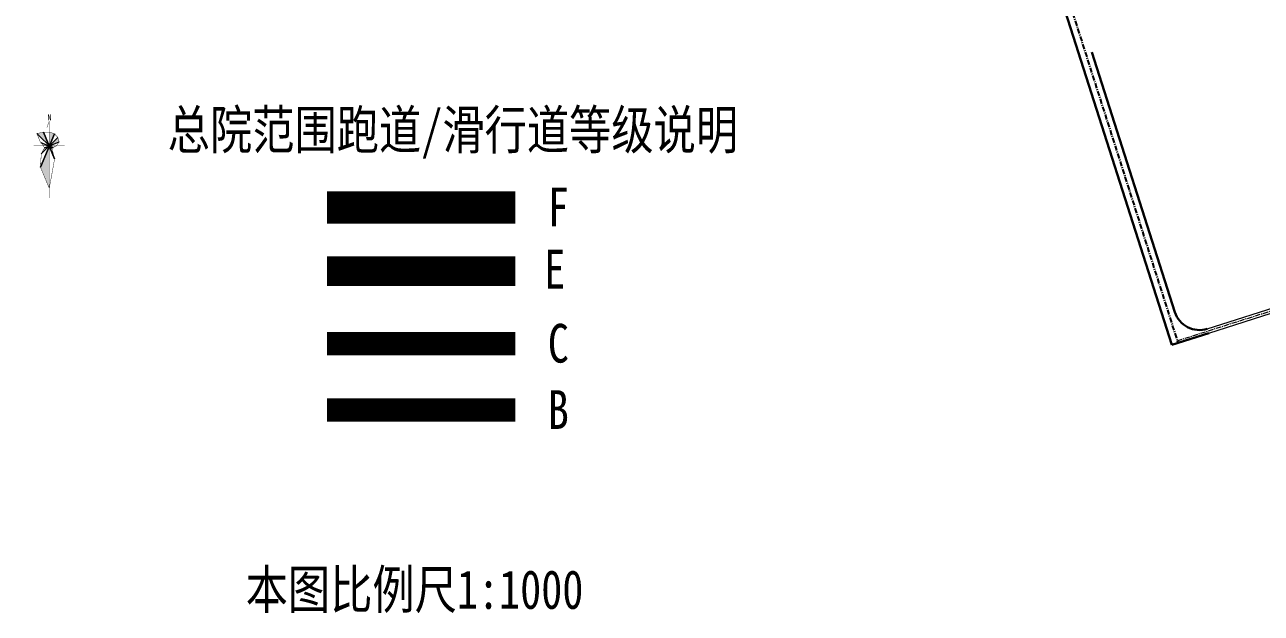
# Model space of a CAD drawing. Header units: millimetres. Extents: x 7502 to 11404, y 5706 to 12222.
# Drawn here: x 9869 to 10827, y 6847 to 7303 of the extents above; entities that cross this region are included whole.
import ezdxf
from ezdxf.enums import TextEntityAlignment as Align

# ---------------------------------------------------------------- set-up
doc = ezdxf.new("R2010")
doc.units = ezdxf.units.MM
doc.header["$LTSCALE"] = 0.5
doc.linetypes.add('CENTER', pattern=[50.8, 31.75, -6.35, 6.35, -6.35])
doc.linetypes.add('HIDDEN', pattern=[0.375, 0.25, -0.125])
doc.layers.add('compass', color=7, linetype='Continuous', lineweight=9)
for name, color, linetype in [('MapLayer_ServiceRoads', 6, 'Continuous'), ('MapLayer_Text', 7, 'Continuous'), ('MapLayer_WcRoads', 6, 'Continuous')]:
    doc.layers.add(name, color=color, linetype=linetype)
doc.styles.add('\\M+5BADA\\M+5CCE5', font='simhei.ttf', dxfattribs={"width": 0.8})

# ---------------------------------------------------------------- blocks, each defined once
blk = doc.blocks.new('\\M+5D6B8\\M+5B1B1\\M+5D5EB')
at = {"layer": 'compass'}
h = blk.add_hatch(color=256, dxfattribs=at)
h.paths.add_polyline_path([(3657.9, -1802.5), (3652.8, -1809.5), (3674.1, -1816.3)])
h.paths.add_polyline_path([(3672.7, -1799), (3665.2, -1799), (3674.1, -1816.3)])
h.paths.add_polyline_path([(3674.1, -1816.3), (3678.5, -1811.1), (3677.6, -1805.4)])
h.paths.add_polyline_path([(3674.1, -1816.3), (3696.6, -1814.4), (3679.7, -1813.4)])
h.paths.add_polyline_path([(3674.1, -1816.3), (3702.5, -1840.3), (3739.3, -1837.1)])
h.paths.add_polyline_path([(3674.8, -1824.8), (3682.5, -1832.5), (3674.1, -1816.3)])
h.paths.add_polyline_path([(3674.1, -1816.3), (3664.6, -1827.5), (3671.3, -1825.1)], flags=17)
h.paths.add_polyline_path([(3674.1, -1816.3), (3650.1, -1818.3), (3649.1, -1829.2)])
at = {"layer": 'compass', "const_width": 0.64}
for points in [[(3666.5, -1840.1), (3681.7, -1792.4)], [(3754.1, -1841.8), (3636, -1804.1), (3644.4, -1810.8)], [(3739.3, -1837.1), (3708.2, -1820.5), (3696.6, -1814.4), (3679.7, -1813.4), (3678.5, -1811.1), (3677.6, -1805.4), (3672.7, -1799), (3665.2, -1799), (3657.9, -1802.5), (3652.8, -1809.5), (3650.1, -1818.3), (3649.1, -1829.2), (3662.3, -1828.3), (3671.3, -1825.1), (3674.8, -1824.8), (3682.5, -1832.5), (3702.5, -1840.3), (3739.3, -1837.1)]]:
    blk.add_lwpolyline(points, dxfattribs=at)
at = {"layer": 'compass'}
for points in [[(3649.1, -1829.2), (3679.7, -1813.4)], [(3679.7, -1813.4), (3649.1, -1829.2)], [(3650.1, -1818.3), (3696.6, -1814.4)], [(3696.6, -1814.4), (3650.1, -1818.3)], [(3702.5, -1840.3), (3657.9, -1802.5)], [(3657.9, -1802.5), (3702.5, -1840.3)], [(3664.6, -1827.5), (3678.5, -1811.1)], [(3682.5, -1832.5), (3665.2, -1799)], [(3665.2, -1799), (3682.5, -1832.5)], [(3674.8, -1824.8), (3672.7, -1799)]]:
    blk.add_lwpolyline(points, dxfattribs=at)
at = {"layer": 'compass', "style": '\\M+5BADA\\M+5CCE5', "width": 0.8}
blk.add_text('N', height=10, rotation=72.3, dxfattribs=at).set_placement((3634.1, -1806.6))

msp = doc.modelspace()

# ---------------------------------------------------------------- linework, layer by layer
at = {"layer": 'MapLayer_ServiceRoads', "linetype": 'CENTER', "ltscale": 0.25}
msp.add_line((10523.04, 7807.94), (10762.92, 7056.29), dxfattribs=at)
at = {"layer": 'MapLayer_ServiceRoads', "lineweight": 30, "ltscale": 0.25}
for p, q in [((10656.82, 7372.3), (10758.15, 7054.77)), ((10696.29, 7281.5), (10760.54, 7080.2)), ((10758.15, 7054.77), (10786.73, 7063.89))]:
    msp.add_line(p, q, dxfattribs=at)
msp.add_arc((10779.59, 7086.28), 20, 197.7, 287.7, dxfattribs=at)
at = {"layer": 'MapLayer_Text', "color": 8, "lineweight": -2, "const_width": 25}
msp.add_lwpolyline([(10103.76, 7161.27), (10249.6, 7161.27)], dxfattribs=at)
at = {"layer": 'MapLayer_Text', "color": 6, "lineweight": -2, "const_width": 23}
msp.add_lwpolyline([(10103.76, 7111.95), (10249.6, 7111.95)], dxfattribs=at)
at = {"layer": 'MapLayer_Text', "color": 4, "lineweight": -2, "const_width": 18}
msp.add_lwpolyline([(10103.76, 7055.68), (10249.6, 7055.68)], dxfattribs=at)
at = {"layer": 'MapLayer_Text', "color": 3, "lineweight": -2, "const_width": 18}
msp.add_lwpolyline([(10103.76, 7004.28), (10249.6, 7004.28)], dxfattribs=at)
at = {"layer": 'MapLayer_WcRoads', "linetype": 'CENTER', "lineweight": 0, "ltscale": 0.25}
msp.add_line((10762.39, 7057.96), (10951.25, 7118.24), dxfattribs=at)
at = {"layer": 'MapLayer_WcRoads', "lineweight": 0, "ltscale": 0.25}
for p, q in [((10785.67, 7067.23), (10930, 7113.29)), ((10786.73, 7063.89), (10931.06, 7109.96))]:
    msp.add_line(p, q, dxfattribs=at)

# ---------------------------------------------------------------- block references
at = {"layer": 'compass', "xscale": 0.4800000000000001, "yscale": 0.4800000000000001, "zscale": 0.4800000000000001, "rotation": 287.7000000019834}
msp.add_blockref('\\M+5D6B8\\M+5B1B1\\M+5D5EB', (10182.87, 9154.1), dxfattribs=at)

# ---------------------------------------------------------------- texts
at = {"layer": 'MapLayer_Text', "color": 0, "linetype": 'HIDDEN', "style": '\\M+5BADA\\M+5CCE5', "width": 0.8}
for s, p in [('\\M+5D7DC\\M+5D4BA\\M+5B7B6\\M+5CEA7\\M+5C5DC\\M+5B5C0/\\M+5BBAC\\M+5D0D0\\M+5B5C0\\M+5B5C8\\M+5BCB6\\M+5CBB5\\M+5C3F7', (10201.21, 7221.44)), ('F', (10282.89, 7161.65)), ('E', (10280.13, 7113.44)), ('C', (10282.89, 7056.06)), ('B', (10282.89, 7004.66)), ('\\M+5B1BE\\M+5CDBC\\M+5B1C8\\M+5C0FD\\M+5B3DF1:1000', (10171.47, 6865.29))]:
    msp.add_text(s, height=30, rotation=359.99999, dxfattribs=at).set_placement(p, align=Align.MIDDLE_CENTER)

doc.saveas('drawing.dxf')
